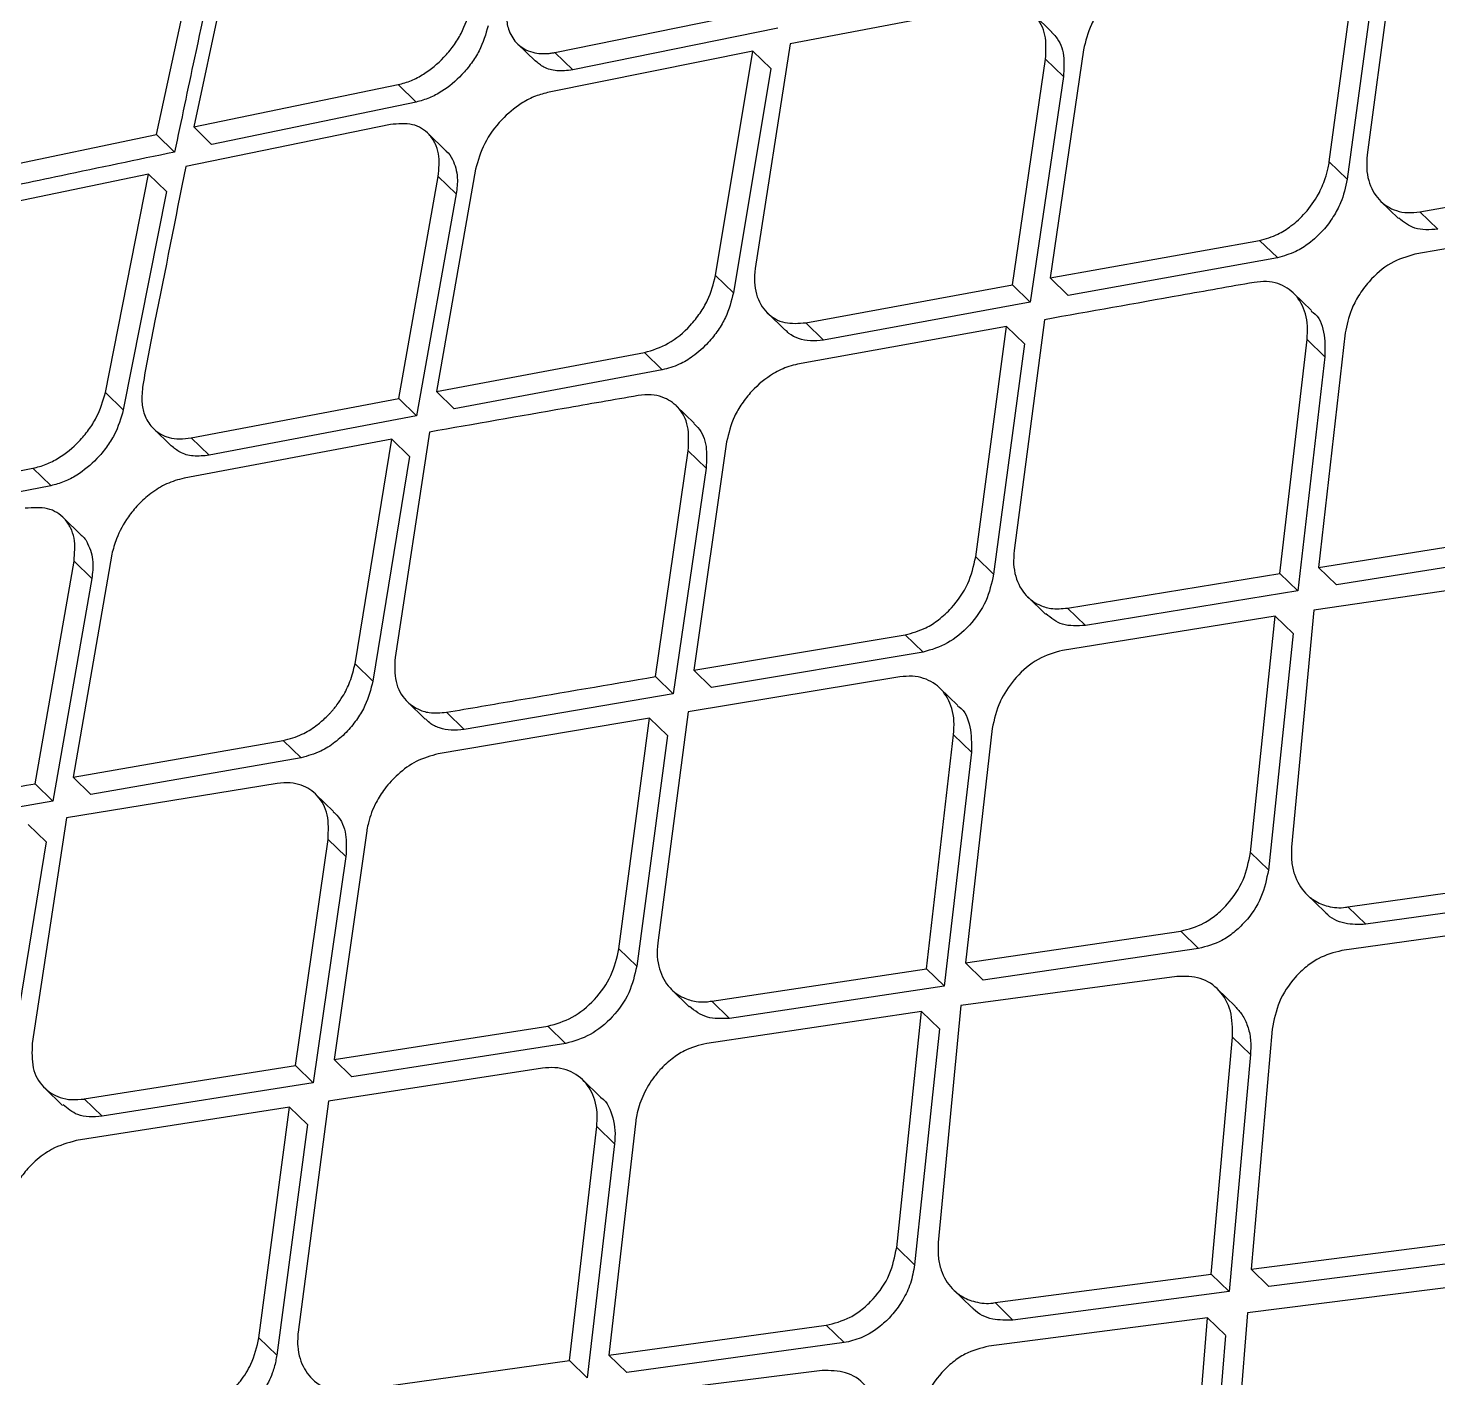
# Model space of a CAD drawing. Extents: x 400 to 501, y 484 to 634.
# Drawn here: x 489.293 to 490.242, y 520.421 to 521.33 of the extents above; entities that cross this region are included whole.
import ezdxf

# ---------------------------------------------------------------- set-up
doc = ezdxf.new("R2010")
doc.units = 0
doc.header["$MEASUREMENT"] = 0
doc.layers.add('DIM', color=3, linetype='Continuous')
doc.layers.add('GEOMETRY', color=3, linetype='Continuous', lineweight=25)

# ---------------------------------------------------------------- blocks, each defined once
blk = doc.blocks.new('2026 GRANDEE')
at = {"layer": 'GEOMETRY', "ltscale": 16}
for p, q in [((39.01019, -75.43143), (38.97926, -75.57671)), ((38.95426, -75.58189), (38.98515, -75.43824)), ((39.79018, -75.44029), (39.76956, -75.59559)), ((39.74399, -75.60021), (39.7649, -75.44519)), ((39.77694, -75.45689), (39.75602, -75.6119)), ((39.22244, -75.5266), (39.3605, -75.49852)), ((39.51969, -75.49457), (39.3809, -75.52072)), ((39.55708, -75.5128), (39.54498, -75.50104)), ((39.37256, -75.51023), (39.23449, -75.53832)), ((39.19728, -75.52069), (39.20922, -75.53229)), ((39.35577, -75.52576), (39.21745, -75.5536)), ((39.22244, -75.5266), (39.23449, -75.53832)), ((39.33067, -75.6767), (39.35578, -75.52576)), ((39.36781, -75.53746), (39.35578, -75.52576)), ((39.38091, -75.52072), (39.35735, -75.67209)), ((39.57845, -75.52478), (39.55613, -75.67843)), ((39.53057, -75.68306), (39.55294, -75.53114)), ((39.55294, -75.53114), (39.56496, -75.54282)), ((39.36782, -75.53746), (39.34268, -75.68837)), ((39.56496, -75.54282), (39.5426, -75.69475)), ((38.97925, -75.57671), (39.11692, -75.54824)), ((39.11692, -75.54825), (39.12897, -75.55995)), ((39.12899, -75.55996), (38.99133, -75.58845)), ((39.11174, -75.57505), (38.97382, -75.60327)), ((38.8182, -75.61037), (38.95426, -75.58189)), ((38.95426, -75.58189), (38.96636, -75.59364)), ((38.97925, -75.57671), (38.99132, -75.58844)), ((39.14912, -75.59283), (39.13693, -75.581)), ((39.74399, -75.60021), (39.75602, -75.6119)), ((38.94881, -75.60844), (38.81118, -75.63695)), ((38.91975, -75.75553), (38.94881, -75.60844)), ((38.94881, -75.60844), (38.96088, -75.62016)), ((39.1173, -75.7596), (39.14396, -75.61017)), ((39.16911, -75.60514), (39.14271, -75.75483)), ((39.14396, -75.61017), (39.156, -75.62186)), ((39.80505, -75.63389), (39.94654, -75.60914)), ((38.96089, -75.62017), (38.93178, -75.76722)), ((39.15599, -75.62185), (39.12933, -75.7713)), ((39.77854, -75.62668), (39.79053, -75.63833)), ((39.9434, -75.63793), (39.80162, -75.66241)), ((39.81708, -75.64559), (39.80505, -75.6339)), ((39.55613, -75.67843), (39.69701, -75.65308)), ((39.70902, -75.66474), (39.69701, -75.65308)), ((39.70903, -75.66476), (39.56815, -75.69011)), ((39.33067, -75.6767), (39.34268, -75.68837)), ((39.55613, -75.67843), (39.56815, -75.69011)), ((39.39141, -75.70853), (39.53056, -75.68306)), ((39.54257, -75.69472), (39.53056, -75.68306)), ((39.73198, -75.70036), (39.7199, -75.68862)), ((39.5426, -75.69475), (39.40343, -75.7202)), ((39.36556, -75.70193), (39.3774, -75.71344)), ((39.55223, -75.70649), (39.53175, -75.86191)), ((39.52665, -75.71109), (39.38588, -75.73655)), ((39.39141, -75.70853), (39.40343, -75.7202)), ((39.50589, -75.86626), (39.52665, -75.71109)), ((39.52665, -75.71109), (39.53867, -75.72277)), ((39.7548, -75.71543), (39.73679, -75.87326)), ((39.53867, -75.72277), (39.5179, -75.87793)), ((39.71075, -75.87743), (39.72904, -75.71986)), ((39.72905, -75.71986), (39.74107, -75.73154)), ((39.14271, -75.75483), (39.28272, -75.72864)), ((39.28272, -75.72864), (39.29472, -75.7403)), ((39.74106, -75.73154), (39.7228, -75.88913)), ((39.29474, -75.74031), (39.15472, -75.7665)), ((38.91975, -75.75553), (38.93178, -75.76721)), ((39.14271, -75.75483), (39.15472, -75.7665)), ((38.97761, -75.78611), (39.11729, -75.7596)), ((39.1173, -75.7596), (39.1293, -75.77127)), ((39.31621, -75.77615), (39.30414, -75.76443)), ((39.1293, -75.77129), (38.98964, -75.7978)), ((38.9521, -75.77985), (38.96403, -75.79145)), ((39.13807, -75.78217), (39.11487, -75.93388)), ((39.11264, -75.78692), (38.97271, -75.81319)), ((38.98964, -75.7978), (38.97761, -75.78612)), ((39.08788, -75.93819), (39.11264, -75.78692)), ((39.11264, -75.78692), (39.12466, -75.79859)), ((39.33813, -75.78867), (39.31602, -75.94252)), ((39.12466, -75.7986), (39.09988, -75.94985)), ((39.29016, -75.94686), (39.31232, -75.79474)), ((39.31232, -75.79474), (39.32432, -75.8064)), ((38.73169, -75.83356), (38.87089, -75.80658)), ((38.87089, -75.80658), (38.88291, -75.81826)), ((39.32432, -75.8064), (39.30218, -75.95853)), ((38.88292, -75.81827), (38.74374, -75.84526)), ((38.90348, -75.85155), (38.89134, -75.83976)), ((39.73679, -75.87326), (39.8803, -75.85047)), ((38.87235, -76.01899), (38.89862, -75.86918)), ((38.92405, -75.86443), (38.89804, -76.01448)), ((38.89862, -75.86918), (38.91063, -75.88085)), ((39.50589, -75.86626), (39.5179, -75.87792)), ((39.89236, -75.86218), (39.74882, -75.88495)), ((39.56771, -75.90068), (39.71075, -75.87743)), ((39.71075, -75.87743), (39.72278, -75.88912)), ((39.73679, -75.87326), (39.74882, -75.88495)), ((38.91062, -75.88084), (38.88437, -76.03068)), ((39.87769, -75.88101), (39.73366, -75.90207)), ((39.5409, -75.89317), (39.55288, -75.90481)), ((39.7228, -75.88913), (39.57973, -75.91235)), ((39.7076, -75.90621), (39.56429, -75.9292)), ((39.56771, -75.90068), (39.57973, -75.91235)), ((39.69094, -76.06535), (39.7076, -75.90621)), ((39.71963, -75.9179), (39.7076, -75.90621)), ((39.73366, -75.90207), (39.71861, -76.0617)), ((39.31601, -75.94252), (39.45847, -75.91869)), ((39.45847, -75.91869), (39.47046, -75.93035)), ((39.71963, -75.9179), (39.70298, -76.07705)), ((39.47047, -75.93036), (39.32802, -75.95418)), ((39.08788, -75.93819), (39.09987, -75.94984)), ((39.31601, -75.94252), (39.32801, -75.95418)), ((39.29016, -75.94686), (39.30216, -75.95851)), ((39.45486, -75.94703), (39.31215, -75.9706)), ((39.49374, -75.96626), (39.48169, -75.95455)), ((39.12315, -75.96379), (39.13511, -75.97542)), ((39.30218, -75.95853), (39.16145, -75.98248)), ((39.14946, -75.97082), (39.16145, -75.98248)), ((39.31215, -75.97061), (39.29173, -76.12609)), ((39.28627, -75.97492), (39.14395, -75.99887)), ((39.2656, -76.13017), (39.28627, -75.97492)), ((39.28627, -75.97492), (39.29827, -75.98658)), ((39.51701, -75.98178), (39.49895, -76.13956)), ((38.89804, -76.01448), (39.03957, -75.98977)), ((39.03957, -75.98977), (39.05155, -76.00141)), ((39.29827, -75.98658), (39.27759, -76.14182)), ((39.47266, -76.14348), (39.49098, -75.98594)), ((39.49098, -75.98594), (39.50299, -75.99761)), ((39.05156, -76.00142), (38.91003, -76.02614)), ((39.50299, -75.99761), (39.48468, -76.15516)), ((38.87235, -76.01899), (38.88434, -76.03064)), ((39.03541, -76.0188), (38.89347, -76.04189)), ((38.89803, -76.01448), (38.91003, -76.02614)), ((38.88435, -76.03067), (38.74321, -76.05575)), ((39.07338, -76.03761), (39.06135, -76.02592)), ((38.87976, -76.05803), (38.86776, -76.04637)), ((38.89347, -76.04189), (38.8705, -76.19383)), ((38.87976, -76.05803), (38.85522, -76.20952)), ((39.04771, -76.20867), (39.06972, -76.05641)), ((39.06972, -76.05641), (39.0817, -76.06805)), ((39.0958, -76.0506), (39.07381, -76.20457)), ((39.0817, -76.06805), (39.0597, -76.22032)), ((39.69094, -76.06535), (39.70297, -76.07704)), ((39.75654, -76.1019), (39.90086, -76.08144)), ((39.72891, -76.09358), (39.74091, -76.10523)), ((39.91294, -76.09318), (39.7686, -76.11361)), ((39.75654, -76.1019), (39.7686, -76.11361)), ((39.89841, -76.1109), (39.75244, -76.13131)), ((39.49895, -76.13956), (39.64393, -76.11819)), ((39.64393, -76.11819), (39.65596, -76.12988)), ((39.2656, -76.13017), (39.27759, -76.14182)), ((39.65597, -76.12989), (39.51097, -76.15124)), ((39.32812, -76.16528), (39.47266, -76.14348)), ((39.47266, -76.14348), (39.48466, -76.15514)), ((39.49895, -76.13956), (39.51097, -76.15124)), ((39.64129, -76.1487), (39.49581, -76.16835)), ((39.30103, -76.15748), (39.313, -76.16911)), ((39.48468, -76.15516), (39.34013, -76.17694)), ((39.68063, -76.16884), (39.66854, -76.15709)), ((39.46948, -76.17223), (39.32469, -76.19379)), ((39.34013, -76.17695), (39.32812, -76.16528)), ((39.45266, -76.33122), (39.46948, -76.17223)), ((39.46948, -76.17223), (39.4815, -76.18391)), ((39.49581, -76.16835), (39.4806, -76.32784)), ((39.07381, -76.20457), (39.21774, -76.18219)), ((39.22972, -76.19382), (39.21774, -76.18219)), ((39.4815, -76.18391), (39.46469, -76.34291)), ((39.66454, -76.34921), (39.6789, -76.18952)), ((39.6789, -76.18952), (39.69095, -76.20122)), ((39.70555, -76.18427), (39.6913, -76.34575)), ((39.22974, -76.19384), (39.0858, -76.21622)), ((39.69095, -76.20122), (39.67662, -76.36095)), ((38.90556, -76.23123), (39.04771, -76.20867)), ((39.04771, -76.20867), (39.05967, -76.2203)), ((39.21413, -76.21052), (39.06996, -76.23267)), ((39.07381, -76.20457), (39.0858, -76.21622)), ((39.05969, -76.22032), (38.91754, -76.24287)), ((39.25328, -76.23003), (39.24125, -76.21834)), ((38.87895, -76.22391), (38.8909, -76.23553)), ((39.04382, -76.23674), (38.90005, -76.25929)), ((38.90556, -76.23123), (38.91754, -76.24287)), ((39.02315, -76.39198), (39.04382, -76.23674)), ((39.04382, -76.23674), (39.0558, -76.24838)), ((39.06996, -76.23267), (39.04953, -76.38815)), ((39.05581, -76.24838), (39.03513, -76.40363)), ((39.27697, -76.24594), (39.2588, -76.40361)), ((39.23226, -76.40729), (39.25067, -76.24984)), ((39.25068, -76.24984), (39.26267, -76.2615)), ((39.26267, -76.2615), (39.24427, -76.41896)), ((39.45266, -76.33122), (39.46469, -76.34291)), ((39.6913, -76.34575), (39.8389, -76.32693)), ((39.85101, -76.3387), (39.70337, -76.35748)), ((39.51888, -76.36836), (39.66454, -76.34921)), ((39.67659, -76.36092), (39.66454, -76.34921)), ((39.6913, -76.34575), (39.70338, -76.35749)), ((39.49099, -76.35979), (39.50296, -76.37143)), ((39.67662, -76.36095), (39.53092, -76.38006)), ((39.83668, -76.35661), (39.68883, -76.37519)), ((39.51888, -76.36836), (39.53092, -76.38006)), ((39.66204, -76.37862), (39.51471, -76.39771)), ((39.64885, -76.54115), (39.66204, -76.37862)), ((39.66204, -76.37862), (39.67411, -76.39035)), ((39.68883, -76.3752), (39.6759, -76.53796)), ((39.2588, -76.40361), (39.40518, -76.38361)), ((39.40518, -76.38361), (39.4172, -76.39528)), ((39.67411, -76.39038), (39.66095, -76.5529)), ((39.02315, -76.39198), (39.03513, -76.40363)), ((39.41721, -76.3953), (39.27082, -76.41528)), ((39.08632, -76.42772), (39.23225, -76.40728)), ((39.23226, -76.40729), (39.24424, -76.41893)), ((39.2588, -76.40361), (39.27082, -76.41528)), ((39.40251, -76.41408), (39.25563, -76.43237))]:
    blk.add_line(p, q, dxfattribs=at)
for points, knots in [([(39.33438, -73.67544), (39.09434, -73.98897), (38.61399, -74.61638), (37.8515, -75.526), (37.05848, -76.41081), (36.23285, -77.26654), (35.37707, -78.09213), (34.49221, -78.88512), (33.58253, -79.64758), (32.95509, -80.12791), (32.64153, -80.36794)], [0, 0, 0, 0, 0.124824, 0.249783, 0.374855, 0.499996, 0.625137, 0.750211, 0.875173, 1, 1, 1, 1]), ([(40.14972, -73.70901), (40.01275, -73.84193), (39.73443, -74.11201), (39.32574, -74.50955), (38.93363, -74.89114), (38.57287, -75.24237), (38.24336, -75.56322), (37.96324, -75.83588), (37.72849, -76.06427), (37.53515, -76.25228), (37.36101, -76.42151), (37.20524, -76.57283), (37.05758, -76.7162), (36.88867, -76.88014), (36.68246, -77.0802), (36.43229, -77.32275), (36.15065, -77.59564), (35.83749, -77.89882), (35.49276, -78.23226), (35.12444, -78.58816), (34.73372, -78.96549), (34.32187, -79.36323), (33.88208, -79.78813), (33.42907, -80.22587), (33.12305, -80.52238), (32.97275, -80.66801)], [0, 0, 0, 0, 0.057285, 0.116397, 0.171134, 0.221513, 0.267531, 0.309184, 0.338855, 0.365836, 0.39013, 0.411737, 0.431012, 0.451894, 0.482374, 0.517226, 0.556449, 0.600044, 0.64801, 0.700352, 0.753718, 0.810985, 0.872139, 0.937203, 1, 1, 1, 1]), ([(36.62326, -77.25879), (37.05222, -76.8403), (37.7117, -76.19693), (38.88801, -75.02476), (39.63765, -74.27338), (40.1598, -73.75003)], [0, 0, 0, 0, 0.360925, 0.55487, 1, 1, 1, 1]), ([(38.99726, -75.45002), (38.99137, -75.47669), (38.98086, -75.52433), (38.97079, -75.57246), (38.96636, -75.59364)], [0, 0, 0, 0, 0.5599997, 1, 1, 1, 1]), ([(39.6258, -75.47227), (39.6204, -75.47397), (39.60962, -75.47737), (39.59689, -75.48831), (39.58868, -75.49883), (39.582, -75.51021), (39.57985, -75.51903), (39.57844, -75.52478)], [0, 0, 0, 0, 0.249779, 0.499107, 0.631751, 0.759606, 1, 1, 1, 1]), ([(39.11692, -75.54825), (39.11988, -75.54745), (39.12559, -75.5459), (39.13628, -75.5402), (39.14616, -75.53209), (39.15426, -75.52227), (39.16132, -75.51121), (39.16383, -75.50259), (39.16549, -75.4969)], [0, 0, 0, 0, 0.139452, 0.269376, 0.499784, 0.627877, 0.75425, 1, 1, 1, 1]), ([(39.19045, -75.4917), (39.19029, -75.49303), (39.18983, -75.49674), (39.18954, -75.50326), (39.19103, -75.51195), (39.19639, -75.52125), (39.20615, -75.52701), (39.21562, -75.52765), (39.2207, -75.52694), (39.22199, -75.5267), (39.22232, -75.52663), (39.2224, -75.52662), (39.22243, -75.52661), (39.22243, -75.52661), (39.22243, -75.52661), (39.22243, -75.52661)], [0, 0, 0, 0, 0.056559, 0.158919, 0.307192, 0.501257, 0.749971, 0.936853, 0.983969, 0.995871, 0.998907, 0.999697, 0.999909, 0.999989, 1, 1, 1, 1]), ([(39.55294, -75.53114), (39.55323, -75.52551), (39.55381, -75.51411), (39.54679, -75.50123), (39.53509, -75.49358), (39.52483, -75.49424), (39.51969, -75.49456)], [0, 0, 0, 0, 0.247049, 0.500285, 0.750026, 1, 1, 1, 1]), ([(39.17755, -75.50863), (39.1759, -75.5143), (39.17341, -75.52288), (39.16638, -75.53392), (39.15831, -75.54372), (39.14846, -75.55184), (39.13775, -75.55759), (39.13198, -75.55916), (39.12899, -75.55997)], [0, 0, 0, 0, 0.244827, 0.370923, 0.498981, 0.728007, 0.858738, 1, 1, 1, 1]), ([(39.55691, -75.51297), (39.55792, -75.51393), (39.56204, -75.51785), (39.56593, -75.52781), (39.56527, -75.538), (39.56496, -75.54282)], [0, 0, 0, 0, 0.146164, 0.59617, 1, 1, 1, 1]), ([(39.23449, -75.53832), (39.23083, -75.53874), (39.22381, -75.53954), (39.21517, -75.53708), (39.21113, -75.53375), (39.20928, -75.53222)], [0, 0, 0, 0, 0.372185, 0.713161, 1, 1, 1, 1]), ([(39.21745, -75.55359), (39.21435, -75.55442), (39.20844, -75.55601), (39.19775, -75.56183), (39.18571, -75.5719), (39.17406, -75.58768), (39.17075, -75.59934), (39.16911, -75.60514)], [0, 0, 0, 0, 0.145657, 0.277725, 0.500267, 0.751414, 1, 1, 1, 1]), ([(39.14396, -75.61017), (39.14443, -75.60483), (39.14515, -75.59662), (39.14199, -75.5875), (39.13688, -75.57991), (39.12712, -75.57377), (39.11687, -75.57462), (39.11174, -75.57504)], [0, 0, 0, 0, 0.238548, 0.366971, 0.501203, 0.750423, 1, 1, 1, 1]), ([(38.96636, -75.59364), (38.94094, -75.59894), (38.89555, -75.60841), (38.85024, -75.61793), (38.8303, -75.62212)], [0, 0, 0, 0, 0.56, 1, 1, 1, 1]), ([(39.14909, -75.59286), (39.14915, -75.5929), (39.15112, -75.59426), (39.15447, -75.59993), (39.15753, -75.60946), (39.15646, -75.61814), (39.156, -75.62186)], [0, 0, 0, 0, 0.007568, 0.259942, 0.682912, 1, 1, 1, 1]), ([(38.97382, -75.60327), (38.9669, -75.63838), (38.95752, -75.68592), (38.94758, -75.73471), (38.94526, -75.74907), (38.94501, -75.75061)], [0, 0, 0, 0, 0.716078, 0.969511, 1, 1, 1, 1]), ([(39.69701, -75.65308), (39.70116, -75.65195), (39.70837, -75.64998), (39.71894, -75.64328), (39.72858, -75.63445), (39.73645, -75.62328), (39.74112, -75.6127), (39.74313, -75.60524), (39.74377, -75.60152), (39.744, -75.60021)], [0, 0, 0, 0, 0.190542, 0.330549, 0.500115, 0.694294, 0.842433, 0.944356, 1, 1, 1, 1]), ([(39.76955, -75.59559), (39.76933, -75.59863), (39.76888, -75.60465), (39.77075, -75.61547), (39.77669, -75.6266), (39.78689, -75.63292), (39.79674, -75.63482), (39.80225, -75.63421), (39.80505, -75.6339)], [0, 0, 0, 0, 0.129027, 0.255549, 0.500114, 0.74185, 0.868991, 1, 1, 1, 1]), ([(39.75603, -75.6119), (39.75488, -75.61726), (39.75304, -75.62587), (39.74674, -75.63753), (39.73965, -75.64703), (39.73094, -75.65498), (39.72043, -75.66165), (39.71322, -75.66362), (39.70903, -75.66477)], [0, 0, 0, 0, 0.220384, 0.353899, 0.501997, 0.669236, 0.808112, 1, 1, 1, 1]), ([(39.81708, -75.64559), (39.81162, -75.64596), (39.80134, -75.64664), (39.79414, -75.64077), (39.79077, -75.63803)], [0, 0, 0, 0, 0.531762, 1, 1, 1, 1]), ([(39.80162, -75.6624), (39.79613, -75.66404), (39.78514, -75.6673), (39.77206, -75.67865), (39.7637, -75.68996), (39.75757, -75.70167), (39.75585, -75.71019), (39.75479, -75.71543)], [0, 0, 0, 0, 0.24957, 0.499109, 0.651192, 0.7855, 1, 1, 1, 1]), ([(39.28272, -75.72864), (39.28816, -75.72699), (39.29904, -75.72368), (39.31198, -75.71283), (39.32033, -75.70231), (39.32705, -75.691), (39.32924, -75.68232), (39.33066, -75.6767)], [0, 0, 0, 0, 0.249533, 0.499107, 0.634228, 0.76304, 1, 1, 1, 1]), ([(39.35734, -75.67209), (39.35706, -75.67515), (39.3565, -75.68121), (39.35837, -75.69202), (39.36454, -75.70267), (39.3767, -75.70973), (39.38657, -75.70893), (39.39141, -75.70853)], [0, 0, 0, 0, 0.134262, 0.265926, 0.520323, 0.764906, 1, 1, 1, 1]), ([(39.34268, -75.68838), (39.34127, -75.69397), (39.3391, -75.7026), (39.33244, -75.71386), (39.3252, -75.72303), (39.31626, -75.73096), (39.30555, -75.73741), (39.29859, -75.73928), (39.29474, -75.74032)], [0, 0, 0, 0, 0.235176, 0.363145, 0.497736, 0.679267, 0.822237, 1, 1, 1, 1]), ([(39.69338, -75.68139), (39.67689, -75.68432), (39.62982, -75.69267), (39.58279, -75.70105), (39.55223, -75.70649)], [0, 0, 0, 0, 0.35045, 1, 1, 1, 1]), ([(39.72905, -75.71986), (39.72926, -75.71679), (39.72967, -75.71071), (39.72773, -75.69984), (39.72175, -75.68872), (39.71159, -75.68239), (39.70175, -75.68047), (39.69621, -75.68108), (39.69338, -75.68139)], [0, 0, 0, 0, 0.129971, 0.256799, 0.500113, 0.74002, 0.867613, 1, 1, 1, 1]), ([(39.73172, -75.70069), (39.73223, -75.701), (39.73682, -75.70377), (39.74119, -75.71456), (39.74111, -75.7259), (39.74107, -75.73154)], [0, 0, 0, 0, 0.059386, 0.532504, 1, 1, 1, 1]), ([(39.40343, -75.72021), (39.4004, -75.72055), (39.39446, -75.72124), (39.38661, -75.71944), (39.3809, -75.71676), (39.37839, -75.71412), (39.37757, -75.71326)], [0, 0, 0, 0, 0.299804, 0.588482, 0.866064, 1, 1, 1, 1]), ([(39.38588, -75.73655), (39.38394, -75.73699), (39.37854, -75.73822), (39.36766, -75.7433), (39.35663, -75.75228), (39.34833, -75.76283), (39.34164, -75.77417), (39.33951, -75.78295), (39.33812, -75.78867)], [0, 0, 0, 0, 0.090266, 0.25042, 0.499573, 0.63328, 0.761416, 1, 1, 1, 1]), ([(38.87089, -75.80658), (38.87388, -75.80581), (38.87966, -75.80432), (38.89045, -75.79871), (38.90042, -75.79067), (38.90856, -75.78088), (38.91563, -75.76985), (38.91811, -75.76122), (38.91975, -75.75553)], [0, 0, 0, 0, 0.139359, 0.269242, 0.499688, 0.628048, 0.754519, 1, 1, 1, 1]), ([(38.945, -75.75061), (38.94459, -75.75446), (38.94384, -75.76161), (38.94591, -75.77129), (38.95104, -75.78003), (38.95783, -75.78439), (38.96438, -75.7863), (38.96952, -75.78698), (38.97492, -75.78641), (38.97761, -75.78612)], [0, 0, 0, 0, 0.170282, 0.315537, 0.500644, 0.722407, 0.74967, 0.875172, 1, 1, 1, 1]), ([(39.27851, -75.75762), (39.26193, -75.76051), (39.21511, -75.76868), (39.16831, -75.77687), (39.13807, -75.78217)], [0, 0, 0, 0, 0.35401, 1, 1, 1, 1]), ([(39.31232, -75.79474), (39.31259, -75.78907), (39.31314, -75.77766), (39.3062, -75.76495), (39.29672, -75.75876), (39.28723, -75.7567), (39.2815, -75.7573), (39.27851, -75.75762)], [0, 0, 0, 0, 0.248058, 0.499624, 0.726187, 0.857295, 1, 1, 1, 1]), ([(38.93178, -75.76722), (38.93015, -75.77289), (38.92769, -75.78148), (38.92065, -75.7925), (38.91255, -75.80226), (38.90262, -75.81032), (38.8918, -75.81598), (38.88596, -75.81749), (38.88292, -75.81827)], [0, 0, 0, 0, 0.24449, 0.370606, 0.499001, 0.727975, 0.858716, 1, 1, 1, 1]), ([(39.31603, -75.77632), (39.31698, -75.7772), (39.32114, -75.78107), (39.32522, -75.79108), (39.32461, -75.80145), (39.32432, -75.8064)], [0, 0, 0, 0, 0.133155, 0.5863742, 1, 1, 1, 1]), ([(38.98964, -75.7978), (38.98596, -75.79818), (38.9789, -75.7989), (38.97014, -75.79636), (38.96599, -75.79296), (38.96408, -75.79139)], [0, 0, 0, 0, 0.36951, 0.708611, 1, 1, 1, 1]), ([(38.97271, -75.81319), (38.96877, -75.81426), (38.96124, -75.81631), (38.95062, -75.82293), (38.94193, -75.83068), (38.93363, -75.84085), (38.92725, -75.85259), (38.92498, -75.86096), (38.92404, -75.86443)], [0, 0, 0, 0, 0.18178, 0.347358, 0.496725, 0.629884, 0.846851, 1, 1, 1, 1]), ([(38.89862, -75.86918), (38.89906, -75.86381), (38.89975, -75.85556), (38.8965, -75.84637), (38.89129, -75.83868), (38.88138, -75.83238), (38.871, -75.83311), (38.86581, -75.83347)], [0, 0, 0, 0, 0.239161, 0.367441, 0.501212, 0.750434, 1, 1, 1, 1]), ([(38.90347, -75.85155), (38.90348, -75.85156), (38.90543, -75.85291), (38.90885, -75.85858), (38.91211, -75.86824), (38.91108, -75.87704), (38.91063, -75.88085)], [0, 0, 0, 0, 0.000777, 0.252585, 0.67732, 1, 1, 1, 1]), ([(39.45847, -75.91869), (39.46315, -75.91744), (39.4708, -75.91539), (39.48138, -75.9085), (39.4916, -75.8991), (39.50172, -75.88445), (39.5045, -75.87232), (39.5059, -75.86626)], [0, 0, 0, 0, 0.211973, 0.346755, 0.500459, 0.750277, 1, 1, 1, 1]), ([(39.53174, -75.86191), (39.53152, -75.865), (39.53107, -75.87108), (39.53302, -75.88193), (39.53843, -75.89192), (39.5474, -75.89843), (39.5571, -75.90167), (39.56392, -75.90103), (39.56771, -75.90068)], [0, 0, 0, 0, 0.130842, 0.257938, 0.499905, 0.67851, 0.821481, 1, 1, 1, 1]), ([(39.57973, -75.91236), (39.57436, -75.91266), (39.56398, -75.91324), (39.5566, -75.90741), (39.55304, -75.9046)], [0, 0, 0, 0, 0.516972, 1, 1, 1, 1]), ([(39.11486, -75.93388), (39.11462, -75.93949), (39.11415, -75.95082), (39.12074, -75.96252), (39.12928, -75.96873), (39.13861, -75.97182), (39.14551, -75.97119), (39.14946, -75.97083)], [0, 0, 0, 0, 0.247306, 0.499506, 0.6712, 0.811962, 1, 1, 1, 1]), ([(39.56429, -75.9292), (39.55873, -75.93078), (39.54762, -75.93393), (39.53302, -75.9463), (39.52548, -75.95723), (39.51974, -75.96886), (39.51831, -75.97567), (39.51701, -75.98178)], [0, 0, 0, 0, 0.249798, 0.499621, 0.721535, 0.74998, 1, 1, 1, 1]), ([(39.03957, -75.98977), (39.04378, -75.98867), (39.05124, -75.98672), (39.06073, -75.98085), (39.06683, -75.97579), (39.06979, -75.9728), (39.07085, -75.97167), (39.07089, -75.97163), (39.07099, -75.97152), (39.07119, -75.97131), (39.07158, -75.97088), (39.07234, -75.97004), (39.07378, -75.96836), (39.07637, -75.96509), (39.08044, -75.95903), (39.08517, -75.94961), (39.08693, -75.94221), (39.08788, -75.93819)], [0, 0, 0, 0, 0.191658, 0.339015, 0.441892, 0.500164, 0.500304, 0.501101, 0.502694, 0.505871, 0.512197, 0.524732, 0.54934, 0.596695, 0.683956, 0.828697, 1, 1, 1, 1]), ([(39.09988, -75.94985), (39.09849, -75.95541), (39.09633, -75.96403), (39.08963, -75.97528), (39.08284, -75.98378), (39.07443, -75.99139), (39.06374, -75.99819), (39.05599, -76.00025), (39.05156, -76.00143)], [0, 0, 0, 0, 0.234024, 0.362702, 0.498845, 0.648024, 0.798743, 1, 1, 1, 1]), ([(39.14946, -75.97082), (39.16515, -75.96815), (39.21204, -75.96015), (39.25895, -75.95217), (39.29016, -75.94686)], [0, 0, 0, 0, 0.334761, 1, 1, 1, 1]), ([(39.49098, -75.98594), (39.49119, -75.98282), (39.4916, -75.97668), (39.48958, -75.96579), (39.4835, -75.95462), (39.47321, -75.94819), (39.46324, -75.94619), (39.45768, -75.94674), (39.45486, -75.94702)], [0, 0, 0, 0, 0.131927, 0.259425, 0.500188, 0.742428, 0.869417, 1, 1, 1, 1]), ([(39.49355, -75.96651), (39.49393, -75.96674), (39.49849, -75.96945), (39.50303, -75.98028), (39.503, -75.99182), (39.50299, -75.99761)], [0, 0, 0, 0, 0.043244, 0.520401, 1, 1, 1, 1]), ([(39.16145, -75.98249), (39.15847, -75.9828), (39.15259, -75.98341), (39.14476, -75.98164), (39.13888, -75.97892), (39.13622, -75.9762), (39.13528, -75.97524)], [0, 0, 0, 0, 0.292311, 0.575682, 0.85014, 1, 1, 1, 1]), ([(39.14395, -75.99887), (39.13894, -76.00024), (39.12956, -76.0028), (39.11708, -76.01177), (39.10806, -76.02153), (39.10106, -76.03264), (39.09736, -76.04221), (39.09616, -76.04867), (39.09583, -76.05041), (39.0958, -76.0506)], [0, 0, 0, 0, 0.22586, 0.423086, 0.591575, 0.731243, 0.923314, 0.991689, 1, 1, 1, 1]), ([(38.73121, -76.04409), (38.74823, -76.04106), (38.79526, -76.03268), (38.84232, -76.02432), (38.87235, -76.01899)], [0, 0, 0, 0, 0.361994, 1, 1, 1, 1]), ([(39.06972, -76.05641), (39.06997, -76.0507), (39.07048, -76.03927), (39.06339, -76.02641), (39.05374, -76.02011), (39.04412, -76.01799), (39.03838, -76.01852), (39.03541, -76.0188)], [0, 0, 0, 0, 0.249699, 0.499661, 0.729339, 0.85966, 1, 1, 1, 1]), ([(39.07321, -76.03779), (39.07407, -76.03858), (39.07827, -76.04238), (39.08252, -76.05242), (39.08197, -76.06297), (39.0817, -76.06805)], [0, 0, 0, 0, 0.118883, 0.5756524, 1, 1, 1, 1]), ([(39.64393, -76.11819), (39.64927, -76.1168), (39.6575, -76.11466), (39.66799, -76.10743), (39.67759, -76.09829), (39.68721, -76.0839), (39.6897, -76.07154), (39.69094, -76.06535)], [0, 0, 0, 0, 0.236741, 0.365379, 0.500561, 0.750083, 1, 1, 1, 1]), ([(39.71861, -76.0617), (39.7185, -76.06503), (39.71829, -76.0714), (39.72079, -76.08242), (39.72605, -76.09147), (39.73433, -76.09828), (39.74326, -76.10199), (39.75167, -76.10279), (39.756, -76.102), (39.75654, -76.1019)], [0, 0, 0, 0, 0.138877, 0.26639, 0.501194, 0.625734, 0.792267, 0.974134, 1, 1, 1, 1]), ([(39.70298, -76.07705), (39.70175, -76.08327), (39.69929, -76.09572), (39.68955, -76.1101), (39.67993, -76.11922), (39.66947, -76.12639), (39.66127, -76.12852), (39.65597, -76.12989)], [0, 0, 0, 0, 0.250921, 0.501552, 0.636534, 0.76475, 1, 1, 1, 1]), ([(39.7686, -76.11361), (39.76383, -76.11372), (39.75385, -76.11394), (39.74463, -76.10947), (39.74124, -76.10544), (39.74099, -76.10515)], [0, 0, 0, 0, 0.45996, 0.961626, 1, 1, 1, 1]), ([(39.29172, -76.12609), (39.2915, -76.12923), (39.29106, -76.13539), (39.2931, -76.14625), (39.29867, -76.15639), (39.30801, -76.16312), (39.31667, -76.16565), (39.32337, -76.16606), (39.32683, -76.16549), (39.32812, -76.16528)], [0, 0, 0, 0, 0.133191, 0.26104, 0.49973, 0.688434, 0.83475, 0.938579, 1, 1, 1, 1]), ([(39.75244, -76.13131), (39.74708, -76.13269), (39.7388, -76.13481), (39.72831, -76.14204), (39.71872, -76.1512), (39.70915, -76.16562), (39.70675, -76.17805), (39.70554, -76.18427)], [0, 0, 0, 0, 0.236881, 0.365561, 0.500664, 0.750093, 1, 1, 1, 1]), ([(39.6789, -76.18952), (39.67885, -76.18352), (39.67874, -76.17154), (39.67052, -76.15746), (39.65766, -76.14857), (39.64673, -76.14866), (39.64129, -76.1487)], [0, 0, 0, 0, 0.250117, 0.500067, 0.751172, 1, 1, 1, 1]), ([(39.34013, -76.17695), (39.3349, -76.17719), (39.32442, -76.17768), (39.31685, -76.17191), (39.31307, -76.16902)], [0, 0, 0, 0, 0.499524, 1, 1, 1, 1]), ([(39.68059, -76.16888), (39.68224, -76.17068), (39.68573, -76.17448), (39.68921, -76.1821), (39.69134, -76.19112), (39.69108, -76.19782), (39.69095, -76.20122)], [0, 0, 0, 0, 0.2249062, 0.4743076, 0.7326501, 1, 1, 1, 1]), ([(38.8705, -76.19383), (38.87028, -76.19949), (38.86984, -76.21084), (38.87715, -76.22374), (38.88713, -76.23003), (38.89695, -76.23205), (38.90264, -76.23151), (38.90556, -76.23124)], [0, 0, 0, 0, 0.248863, 0.499685, 0.735133, 0.864012, 1, 1, 1, 1]), ([(39.32469, -76.19378), (39.31962, -76.19509), (39.3116, -76.19715), (39.30101, -76.20415), (39.29575, -76.20895), (39.29277, -76.21221), (39.29143, -76.21372), (39.28732, -76.2188), (39.28179, -76.22785), (39.27829, -76.23792), (39.27723, -76.24399), (39.277, -76.24573), (39.27697, -76.24594)], [0, 0, 0, 0, 0.225575, 0.356775, 0.499374, 0.499557, 0.525967, 0.576483, 0.749368, 0.926649, 0.991448, 1, 1, 1, 1]), ([(39.25068, -76.24984), (39.25088, -76.24666), (39.25129, -76.24044), (39.24918, -76.22956), (39.243, -76.21835), (39.2326, -76.21184), (39.22251, -76.20977), (39.21694, -76.21027), (39.21413, -76.21052)], [0, 0, 0, 0, 0.134426, 0.262768, 0.500251, 0.745083, 0.871407, 1, 1, 1, 1]), ([(39.25317, -76.23017), (39.25338, -76.2303), (39.2579, -76.23294), (39.26106, -76.24132), (39.26332, -76.25222), (39.26289, -76.25839), (39.26267, -76.2615)], [0, 0, 0, 0, 0.024022, 0.504778, 0.750852, 1, 1, 1, 1]), ([(38.91754, -76.24288), (38.91462, -76.24314), (38.90885, -76.24366), (38.89927, -76.24188), (38.89431, -76.23765), (38.89127, -76.23507)], [0, 0, 0, 0, 0.284479, 0.562413, 1, 1, 1, 1]), ([(38.90006, -76.25928), (38.89447, -76.26081), (38.88491, -76.26342), (38.87462, -76.27105), (38.86995, -76.27554), (38.86617, -76.2795), (38.86163, -76.28515), (38.85494, -76.29644), (38.85286, -76.30509), (38.85152, -76.31065)], [0, 0, 0, 0, 0.249257, 0.427448, 0.491455, 0.499459, 0.637667, 0.767323, 1, 1, 1, 1]), ([(39.40518, -76.38361), (39.41065, -76.38224), (39.41903, -76.38015), (39.4296, -76.37297), (39.43922, -76.36397), (39.44889, -76.34972), (39.4514, -76.33739), (39.45266, -76.33122)], [0, 0, 0, 0, 0.2401318, 0.3679284, 0.5005684, 0.750061, 1, 1, 1, 1]), ([(39.4806, -76.32784), (39.48049, -76.33127), (39.48028, -76.33778), (39.48291, -76.34879), (39.4882, -76.35775), (39.49654, -76.3646), (39.50561, -76.36836), (39.51414, -76.36923), (39.51841, -76.36845), (39.51888, -76.36837)], [0, 0, 0, 0, 0.143601, 0.271942, 0.50178, 0.626186, 0.796217, 0.97755, 1, 1, 1, 1]), ([(39.46469, -76.34291), (39.46397, -76.34711), (39.46257, -76.35518), (39.45719, -76.36644), (39.45057, -76.3758), (39.44133, -76.385), (39.42996, -76.39242), (39.42107, -76.39443), (39.41721, -76.3953)], [0, 0, 0, 0, 0.171103, 0.329092, 0.473953, 0.605681, 0.828862, 1, 1, 1, 1]), ([(39.53092, -76.38007), (39.52631, -76.38015), (39.5165, -76.38033), (39.50714, -76.37593), (39.50352, -76.37179), (39.5031, -76.3713)], [0, 0, 0, 0, 0.43971, 0.934677, 1, 1, 1, 1]), ([(39.04953, -76.38815), (39.0493, -76.39138), (39.04887, -76.39765), (39.05101, -76.40852), (39.05729, -76.41966), (39.06989, -76.42802), (39.08086, -76.42782), (39.08632, -76.42772)], [0, 0, 0, 0, 0.137117, 0.26647, 0.500916, 0.751669, 1, 1, 1, 1]), ([(38.97487, -76.44359), (38.98013, -76.44227), (38.98833, -76.44021), (38.99897, -76.43322), (39.00469, -76.42807), (39.0085, -76.42385), (39.01264, -76.41879), (39.01942, -76.40822), (39.02176, -76.39803), (39.02315, -76.39198)], [0, 0, 0, 0, 0.232664, 0.362081, 0.499902, 0.528605, 0.579993, 0.750383, 1, 1, 1, 1]), ([(39.51471, -76.39771), (39.50925, -76.39905), (39.50086, -76.40112), (39.49029, -76.40828), (39.48532, -76.41292), (39.483, -76.4155), (39.483, -76.4155), (39.47865, -76.42034), (39.47115, -76.43176), (39.46861, -76.44406), (39.46734, -76.4502)], [0, 0, 0, 0, 0.23892, 0.367188, 0.500548, 0.500654, 0.50068, 0.50069, 0.750454, 1, 1, 1, 1]), ([(39.03514, -76.40363), (39.03493, -76.405), (39.03431, -76.40907), (39.0319, -76.41725), (39.02667, -76.42786), (39.01886, -76.43786), (39.01033, -76.44534), (38.99986, -76.45202), (38.99192, -76.45399), (38.98686, -76.45524)], [0, 0, 0, 0, 0.057416, 0.170564, 0.339231, 0.511546, 0.648991, 0.776359, 1, 1, 1, 1]), ([(39.44044, -76.45521), (39.44057, -76.4517), (39.44081, -76.44501), (39.43818, -76.43398), (39.43159, -76.42273), (39.41896, -76.4141), (39.40794, -76.41409), (39.40251, -76.41408)], [0, 0, 0, 0, 0.14642, 0.27883, 0.500793, 0.753754, 1, 1, 1, 1])]:
    blk.add_open_spline(points, degree=3, knots=knots, dxfattribs=at)
for points in [[(39.51791, -75.87793), (39.51655, -75.88403), (39.51385, -75.89624), (39.50221, -75.91279), (39.48701, -75.9255), (39.47599, -75.92874), (39.47048, -75.93036)], [(39.21774, -76.18219), (39.22329, -76.1806), (39.23438, -76.17743), (39.24969, -76.16482), (39.26143, -76.14838), (39.26421, -76.13624), (39.2656, -76.13017)], [(39.27759, -76.14182), (39.27621, -76.14789), (39.27343, -76.16003), (39.26168, -76.17648), (39.24638, -76.18908), (39.23528, -76.19226), (39.22974, -76.19385)]]:
    blk.add_open_spline(points, degree=3, dxfattribs=at)

msp = doc.modelspace()

# ---------------------------------------------------------------- block references
at = {"layer": 'DIM'}
msp.add_blockref('2026 GRANDEE', (450.42478, 596.84033), dxfattribs=at)

doc.saveas('drawing.dxf')
